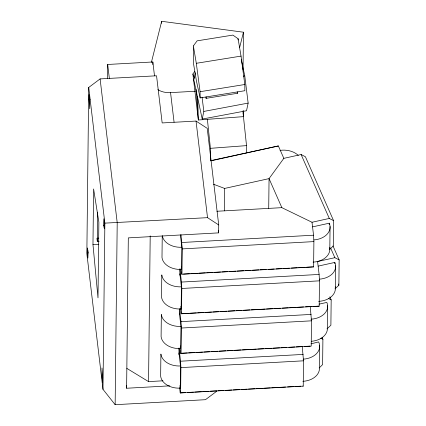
<?xml version="1.0" encoding="UTF-8"?>
<svg xmlns="http://www.w3.org/2000/svg" width="426" height="426" viewBox="0 0 426 426"><rect width="100%" height="100%" fill="white"/><g stroke="black" fill="none" stroke-linecap="round" stroke-linejoin="round"><path stroke-width="0.64" d="M169.782 385.849L126.618 388.246L128.317 237.873L218.634 232.868L218.724 224.955L207.233 128.354L196.035 121.064L162.168 122.944L156.555 75.78L100.105 78.911L88.725 87.452L86.851 253.651L102.986 389.327L115.148 404.7L205.465 399.695L216.845 391.153M87.277 252.932L87.33 247.905L88.123 251.489L87.884 258.065L87.277 252.932L88.422 252.868M89.007 99.609L89.066 94.583L89.673 99.716L89.737 108.843L89.007 99.609L90.152 99.546M92.969 244.577L93.598 188.926L98.859 222.154L98.001 297.902L92.969 244.577L98.832 244.252M99.183 241.217L97.304 241.324L97.634 212.212M102.986 389.327L104.865 223.128L88.725 87.452M107.533 78.32L107.693 64.47L152.849 61.967L154.494 75.807M115.148 404.7L117.209 222.67L100.105 78.911M162.956 380.807L148.557 381.605L150.202 235.892M152.822 64.587L152.849 61.967M161.64 23.281L161.667 21.3L243.459 32.211L243.038 69.805M162.237 235.967L161.992 257.474A18.132 12.972 0.6 0 0 181.598 269.408L181.849 247.25L180.384 234.96M178.947 354.65L179.021 347.999M179.399 314.761L179.468 308.706L181.007 321.641L181.354 328.041L181.071 353.367L311.209 346.152L311.497 320.826L310.224 306.667M179.847 275.185L179.916 268.822M180.507 365.961A18.132 12.972 0.6 0 1 160.906 354.027L160.65 376.19A18.132 12.972 0.6 0 0 180.257 388.123L180.507 365.961L178.968 353.026M180.954 326.391A18.132 12.972 0.6 0 1 161.347 314.457L161.097 336.615A18.132 12.972 0.6 0 0 180.704 348.553L180.954 326.391L179.415 313.456M181.401 286.82A18.132 12.972 0.6 0 1 161.795 274.887L161.545 297.044A18.132 12.972 0.6 0 0 181.151 308.978L181.401 286.82L179.863 273.886M302.247 346.652L303.52 360.817L303.232 386.142L180.624 392.937L180.906 367.611L180.56 361.211L179.021 348.276M334.942 288.929L338.867 285.223L339.149 259.897L334.868 257.687L317.578 261.5L319.117 274.44L319.468 280.835L319.18 306.161L181.519 313.797L181.801 288.471L181.455 282.071L179.916 269.136M216.919 211.259L281.858 207.659L312.008 222.265L313.547 235.2L313.893 241.601L313.605 266.926L181.966 274.227L182.248 248.901L180.975 234.737M224.369 210.859L224.619 188.436L213.49 184.234M268.721 208.298L269.056 178.622L283.833 158.35L301.118 154.531L305.405 156.747L333.579 220.657L333.292 245.983L329.367 249.695M319.644 345.225L319.393 367.388A18.132 12.972 0.6 0 1 302.865 381.323M322.013 337.472L322.908 339.25L322.62 364.576L319.186 367.973M327.663 305.762L327.413 327.924A18.132 12.972 0.6 0 1 311.289 341.306M329.223 224.502L329.239 223.197L312.593 226.872M329.815 248.699L330.065 226.536M329.836 296.842L331.178 299.888L330.89 325.208L326.971 328.92M334.799 263.737L334.809 262.432L318.169 266.112M335.39 287.933L335.64 265.776M103.587 225.29L103.827 218.714L104.439 223.847L104.381 228.874L103.587 225.29L104.737 225.226M195.3 72.814L193.814 79.822L202.217 119.067L246.526 110.744L248.145 103.097L244.774 75.94L241.297 59.688M202.217 119.067L203.836 111.426L202.068 97.197M151.39 62.388L161.667 21.3M239.609 47.616L243.459 32.211M243.342 110.723L243.507 116.633L198.356 120.015L192.887 74.033L194.757 71.344M193.367 45.917L197.105 40.848L232.878 35.097L238.086 38.723L241.036 56.104L244.806 84.508L244.875 90.717L200.156 97.905L196.54 81.515L193.596 64.134L193.367 45.917L196.311 63.298L200.087 91.702L200.156 97.905M311.049 343.83L318.627 341.913A18.132 12.972 0.6 0 1 303.12 359.166M210.849 160.613L278.364 145.948L283.833 158.35M210.843 160.858L278.364 145.948M224.619 188.436L269.056 178.622L281.858 207.659M312.008 222.265L329.293 218.447L333.579 220.657M319.154 304.121L326.838 302.423A18.132 12.972 0.6 0 1 310.948 319.18M243.47 76.185L244.774 75.94M203.836 111.426L248.145 103.097M196.311 63.298L241.036 56.104M200.087 91.702L244.806 84.508M206.109 98.331L237.415 93.299M210.763 160.783L210.407 148.328L246.526 145.623L243.038 112.688M157.828 89.62A18.132 12.61 -6.8 0 0 170.554 92.623L195.401 91.244M218.724 224.955L207.526 217.665L104.865 223.128M98.821 238.139L96.936 238.24L97.304 241.324M181.902 242.5L313.547 235.2M182.248 248.901L313.893 241.601M183.526 274.046L189.479 273.716M190.805 273.641L197.419 273.279M198.745 273.204L205.359 272.837M206.679 272.762L212.633 272.432M213.958 272.358L220.572 271.99M221.898 271.921L227.851 271.591M229.172 271.516L235.786 271.149M237.112 271.074L243.725 270.707M245.051 270.638L251.005 270.308M252.325 270.233L258.944 269.866M260.265 269.791L266.218 269.461M268.204 269.354L274.158 269.024M276.144 268.912L282.097 268.582M283.418 268.508L289.371 268.178M291.357 268.066L297.311 267.736M298.631 267.666L305.25 267.299M306.571 267.224L312.524 266.894M181.455 282.071L319.117 274.44M181.801 288.471L319.468 280.835M182.419 313.653L188.377 313.323M189.698 313.248L196.317 312.886M197.643 312.812L203.596 312.482M204.922 312.407L211.541 312.04M212.867 311.965L218.82 311.635M220.146 311.56L226.765 311.198M228.086 311.124L234.705 310.756M236.031 310.682L241.984 310.352M243.31 310.277L249.929 309.91M251.249 309.84L265.153 309.068M266.474 308.994L273.093 308.626M274.419 308.552L280.372 308.222M282.358 308.115L288.317 307.785M289.637 307.71L296.256 307.343M297.582 307.268L303.541 306.938M305.522 306.827L311.481 306.496M312.806 306.427L319.18 306.161M181.007 321.641L311.145 314.425M181.354 328.041L311.497 320.826M180.033 348.127L180.651 353.298L187.286 352.93M188.617 352.856L194.591 352.526M195.917 352.451L202.558 352.084M203.889 352.009L209.864 351.679M211.19 351.604L217.83 351.237M219.161 351.162L225.801 350.795M227.127 350.72L233.102 350.39M234.428 350.316L241.068 349.948M242.399 349.874L248.374 349.544M249.7 349.469L256.34 349.102M257.671 349.027L263.646 348.697M264.972 348.622L271.612 348.255M272.938 348.18L279.578 347.813M280.91 347.738L286.884 347.408M288.876 347.296L294.851 346.966M296.182 346.892L302.156 346.562M304.148 346.45L310.123 346.12M180.56 361.211L303.174 354.416M180.906 367.611L303.52 360.817M179.586 387.697L180.203 392.868L185.502 392.575M187.493 392.468L193.457 392.133M194.783 392.064L201.407 391.696M202.733 391.622L208.703 391.292M210.023 391.217L216.653 390.85M217.979 390.775L223.943 390.445M225.269 390.37L231.898 390.003M233.224 389.928L239.849 389.561M241.175 389.492L247.139 389.156M248.464 389.087L255.094 388.72M256.42 388.645L262.384 388.315M263.71 388.24L270.34 387.873M271.666 387.798L285.58 387.026M287.571 386.914L293.535 386.584M294.861 386.515L300.825 386.18M313.185 266.857L313.605 266.926M181.966 274.227L181.545 274.158L180.928 268.982M181.519 313.797L181.098 313.728L180.48 308.552M180.651 353.298L181.071 353.367M302.811 386.073L303.232 386.142M180.203 392.868L180.624 392.937M320.794 338.207L322.908 339.25M328.499 298.504L331.178 299.888M126.836 368.383L148.557 381.605M301.118 154.531L329.293 218.447M332.999 245.935L339.149 259.897M330.587 247.975L334.868 257.687M338.329 284.009L338.867 285.223M192.887 74.033L194.501 78.128M218.325 230.237L218.634 232.868M196.035 121.064L207.526 217.665M170.554 92.623L174.069 122.161M181.29 266.82L181.598 269.408M180.842 306.39L181.151 308.978M180.395 345.965L180.704 348.553M179.948 385.535L180.257 388.123M107.693 64.47L109.338 78.304M126.309 385.631L126.618 388.246M207.387 119.339L210.407 148.328M243.07 110.739L243.507 116.633M197.621 96.388L198.356 120.015L196.056 89.039M246.526 145.623L246.734 152.833M238.086 38.723L238.107 40.023M206.141 96.814A18.132 0.639 80.9 0 1 205.833 97.623M237.447 91.776A18.132 0.639 80.9 0 1 237.138 92.591M280.031 150.383A18.132 12.972 0.6 0 1 298.291 155.405M329.239 223.197A18.132 12.972 0.6 0 1 313.935 239.923M329.676 247.57A18.132 12.972 0.6 0 1 313.094 262.118M181.849 247.25A18.132 12.972 0.6 0 1 162.327 235.876M334.809 262.432A18.132 12.972 0.6 0 1 319.511 279.158M335.246 286.81A18.132 12.972 0.6 0 1 318.669 301.352M102.709 377.17L102.65 382.197L102.038 377.063L101.979 367.936L102.709 377.17"/></g></svg>
